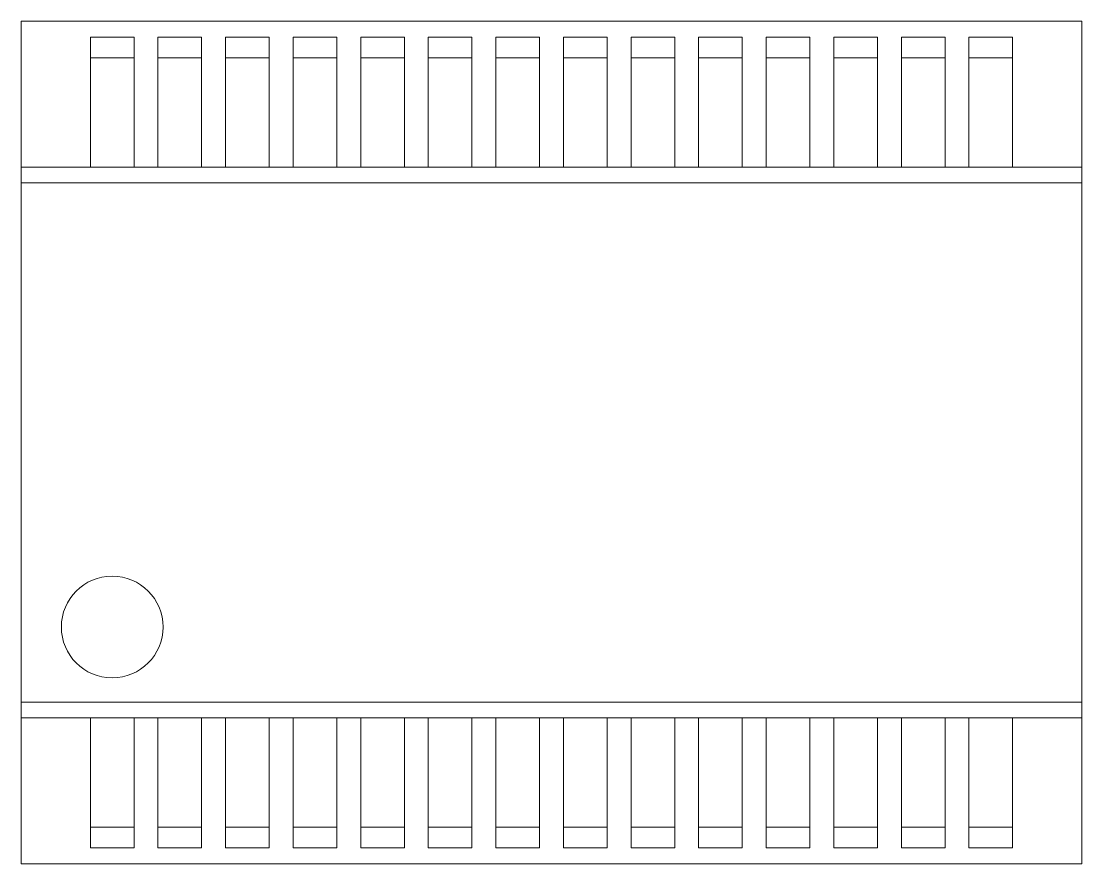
# Model space of a CAD drawing. Header units: millimetres. Extents: x -5.1 to 5.1, y -4.1 to 4.1.
import ezdxf

# ---------------------------------------------------------------- set-up
doc = ezdxf.new("R2010")
doc.units = ezdxf.units.MM
doc.header["$LTSCALE"] = 0.5
doc.layers.get('0').update_dxf_attribs({"lineweight": 18})
for name, color, linetype, lineweight in [('footprint', 1, 'Continuous', 18), ('package', 2, 'Continuous', 18), ('tKeepout', 6, 'Continuous', 18)]:
    doc.layers.add(name, color=color, linetype=linetype, lineweight=lineweight)

# ---------------------------------------------------------------- blocks, each defined once
blk = doc.blocks.new('*U165')
for points in [[(-0.21, 3.7), (0.21, 3.7), (0.21, 2.65), (-0.21, 2.65)], [(-0.21, -2.65), (0.21, -2.65), (0.21, -3.7), (-0.21, -3.7)]]:
    blk.add_lwpolyline(points, close=True)
blk = doc.blocks.new('*U166')
at = {"color": 0, "linetype": 'ByBlock', "lineweight": -2, "transparency": 16777216}
for p in [(0, 0), (0.65, 0), (1.3, 0), (1.95, 0), (2.6, 0), (3.25, 0), (3.9, 0), (4.55, 0), (5.2, 0), (5.85, 0), (6.5, 0), (7.15, 0), (7.8, 0), (8.45, 0)]:
    blk.add_blockref('*U165', p, dxfattribs=at)
blk = doc.blocks.new('package')
blk.add_lwpolyline([(-5.1, -2.65), (5.1, -2.65), (5.1, 2.65), (-5.1, 2.65)], close=True)
blk.add_circle((-4.225, -1.775), 0.489)
blk.add_blockref('*U166', (-4.225, 0))
blk = doc.blocks.new('*U167')
blk.add_lwpolyline([(-0.21, 0.625), (0.21, 0.625), (0.21, -0.625), (-0.21, -0.625)], close=True)
blk = doc.blocks.new('*U168')
at = {"color": 0, "linetype": 'ByBlock', "lineweight": -2, "transparency": 16777216}
for p in [(0, 0), (0.65, 0), (1.3, 0), (1.95, 0), (2.6, 0), (3.25, 0), (3.9, 0), (4.55, 0), (5.2, 0), (5.85, 0), (6.5, 0), (7.15, 0), (7.8, 0), (8.45, 0)]:
    blk.add_blockref('*U167', p, dxfattribs=at)
blk = doc.blocks.new('*U169')
blk.add_lwpolyline([(-0.21, 0.625), (0.21, 0.625), (0.21, -0.625), (-0.21, -0.625)], close=True)
blk = doc.blocks.new('*U170')
at = {"color": 0, "linetype": 'ByBlock', "lineweight": -2, "transparency": 16777216}
for p in [(0, 0), (0.65, 0), (1.3, 0), (1.95, 0), (2.6, 0), (3.25, 0), (3.9, 0), (4.55, 0), (5.2, 0), (5.85, 0), (6.5, 0), (7.15, 0), (7.8, 0), (8.45, 0)]:
    blk.add_blockref('*U169', p, dxfattribs=at)
blk = doc.blocks.new('footprint')
for name, p in [('*U168', (-4.225, 3.275)), ('*U170', (-4.225, -3.275))]:
    blk.add_blockref(name, p)

msp = doc.modelspace()

# ---------------------------------------------------------------- linework, layer by layer
msp.add_lwpolyline([(-5.1, 2.4976), (5.1, 2.4976), (5.1, -2.4976), (-5.1, -2.4976)], close=True)
at = {"layer": 'tKeepout'}
msp.add_lwpolyline([(-5.1, 4.0524), (5.1, 4.0524), (5.1, -4.0524), (-5.1, -4.0524)], close=True, dxfattribs=at)

# ---------------------------------------------------------------- block references
at = {"layer": 'footprint'}
msp.add_blockref('footprint', (0, 0), dxfattribs=at)
at = {"layer": 'package'}
msp.add_blockref('package', (0, 0), dxfattribs=at)

doc.saveas('drawing.dxf')
